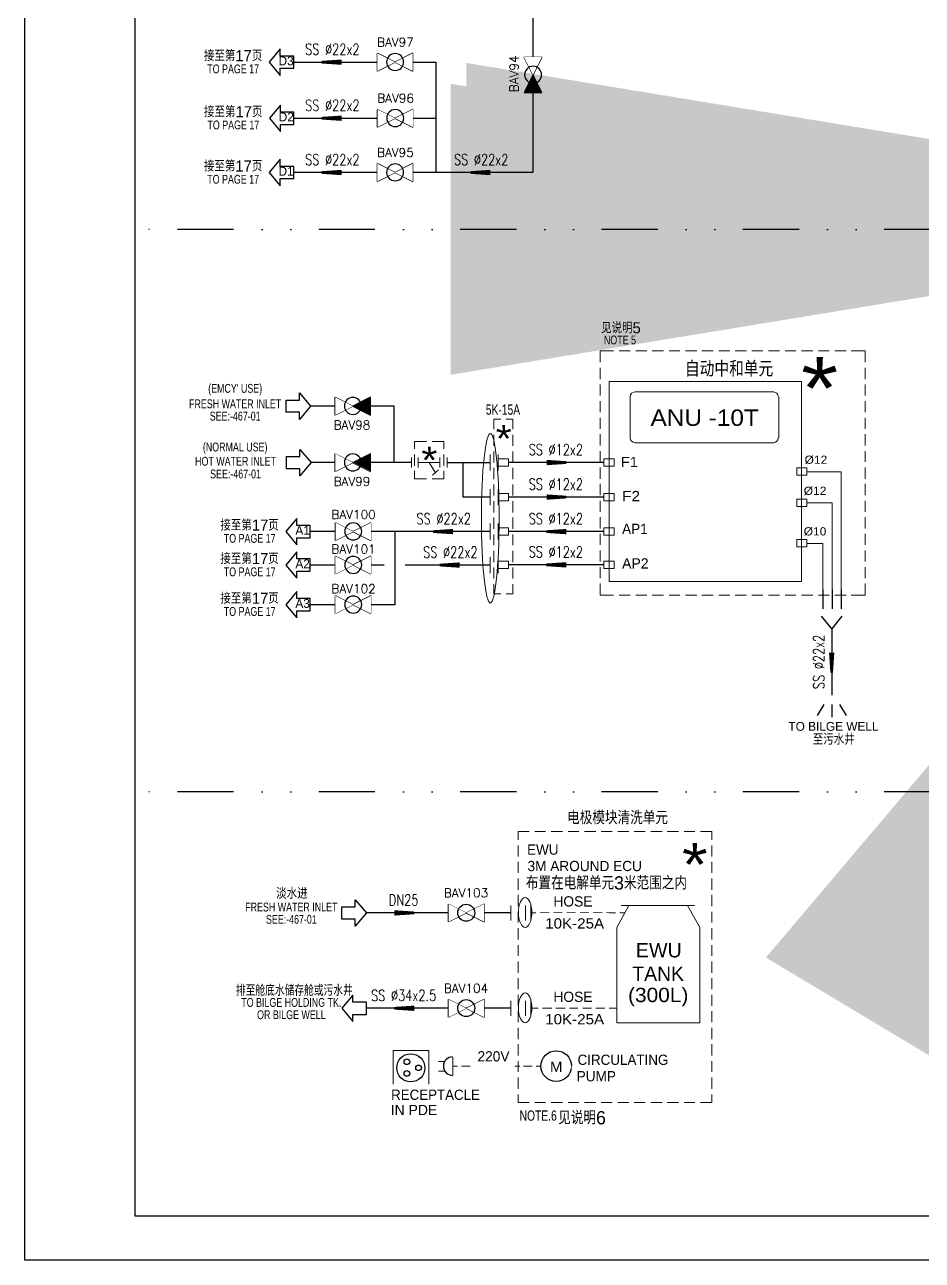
# Model space of a CAD drawing. Header units: inches. Extents: x 10682 to 13289, y -2771 to -1885.
# Drawn here: x 12012 to 12214.9, y -2304.6 to -2025.4 of the extents above; entities that cross this region are included whole.
import ezdxf
from ezdxf.enums import TextEntityAlignment as Align

# ---------------------------------------------------------------- set-up
doc = ezdxf.new("R2010")
doc.units = ezdxf.units.IN
doc.header["$MEASUREMENT"] = 0
doc.set_wipeout_variables(frame=1)
doc.linetypes.add('DIVIDE', pattern=[31.75, 12.7, -6.35, 0, -6.35, 0, -6.35])
doc.layers.add('0.5 Dim', color=1, linetype='Continuous', lineweight=9)
for name, color, linetype in [('PDF_Geomertry', 7, 'Continuous'), ('PDF_Text', 7, 'Continuous'), ('text', 2, 'Continuous')]:
    doc.layers.add(name, color=color, linetype=linetype)
doc.styles.add('HZDX', font='romans.shx', dxfattribs={"width": 0.9, "bigfont": 'HZDX.SHX'})
doc.styles.add('PDF Arial', font='arial.ttf')
doc.styles.add('ROMANS', font='ROMANS')
doc.styles.add('SimSun', font='Simtxt.shx', dxfattribs={"width": 0.75, "bigfont": 'HZDX.SHX'})
doc.styles.get("Standard").update_dxf_attribs({"font": 'arial.ttf'})
doc.dimstyles.new('TC50', dxfattribs={"dimtxt": 250, "dimasz": 200, "dimexe": 100, "dimexo": 100, "dimgap": 100, "dimtad": 1, "dimtoh": 1, "dimdec": 0, "dimrnd": 0.0005, "dimzin": 9, "dimdsep": 46, "dimtxsty": 'Standard', "dimcen": -3.5, "dimclrd": 1, "dimclre": 1, "dimazin": 2, "dimtfac": 0.6, "dimtdec": 0, "dimtmove": 0, "dimatfit": 3, "dimfxl": 0, "dimtolj": 1, "dimlwd": 15, "dimlwe": 15, "dimarcsym": 0})

# ---------------------------------------------------------------- blocks, each defined once
blk = doc.blocks.new('A2')
for p, q in [((0, 0), (0, 420)), ((594, 0), (0, 0))]:
    blk.add_line(p, q)
at = {"color": 5}
for p, q in [((25, 10), (25, 410)), ((584.0000000000005, 10), (25, 10))]:
    blk.add_line(p, q, dxfattribs=at)
blk = doc.blocks.new('A3图框')
at = {"ltscale": 5}
blk.add_lwpolyline([(-562.2924100898995, -4946.173696057578), (31.70758991010052, -4946.173696057578), (31.70758991010052, -5366.173696057578), (-562.2924100898995, -5366.173696057578)], close=True, dxfattribs=at)
at = {"color": 2}
blk.add_blockref('A2', (-562.2924100898995, -5366.173696057578), dxfattribs=at)
blk.add_blockref('A2', (-562.2924100898995, -5366.173696057578), dxfattribs=at)
blk = doc.blocks.new('V013')
at = {"linetype": 'Continuous'}
blk.add_lwpolyline([(0, -2.003643052432608), (8.008486186221717, 2.003643052432608), (8.008486186221717, -2.003643052432608), (0, 2.003643052432608)], close=True, dxfattribs=at)
at = {"color": 2, "linetype": 'Continuous', "style": 'ROMANS', "flags": 1}
for tag in ['NAMEPLATE', 'STANDARD', 'DIAMETER', 'REMARKS', 'MATERIAL', 'WEIGHT', 'NAME', 'SIZE']:
    blk.add_attdef(tag, text='', height=2, dxfattribs=at).set_placement((4.082544368645813, 4.485968160532934), align=Align.MIDDLE)
at = {"color": 2, "linetype": 'Continuous', "style": 'ROMANS'}
blk.add_attdef('MARK', text='', height=2, dxfattribs=at).set_placement((4.082544368645813, 4.485968160532934), align=Align.MIDDLE)
at = {"linetype": 'Continuous'}
blk.add_wipeout([(0, -2.003643052432608), (8.008486186221717, 2.003643052432608), (8.008486186221717, -2.003643052432608), (0, 2.003643052432608)], dxfattribs=at)
blk.add_circle((4.019884667693304, -0.03911394043348082), 1.919036103230823, dxfattribs=at)
blk = doc.blocks.new('V012')
at = {"color": 7, "linetype": 'Continuous'}
blk.add_lwpolyline([(8.008305994832085, -2.003597970351279), (0, 2.003597970351166), (0, -2.003597970351279), (8.008305994832085, 2.003597970351166)], close=True, dxfattribs=at)
at = {"color": 8, "linetype": 'Continuous', "style": 'ROMANS', "flags": 1}
for tag in ['NAMEPLATE', 'STANDARD', 'DIAMETER', 'REMARKS', 'MATERIAL', 'WEIGHT', 'NAME', 'SIZE']:
    blk.add_attdef(tag, text='', height=2, dxfattribs=at).set_placement((3.781558491691271, 4.266962977213893), align=Align.MIDDLE)
at = {"color": 8, "linetype": 'Continuous', "style": 'ROMANS'}
blk.add_attdef('MARK', text='', height=2, dxfattribs=at).set_placement((3.781558491691271, 4.266962977213893), align=Align.MIDDLE)
at = {"color": 7, "linetype": 'Continuous'}
blk.add_wipeout([(8.008305994832087, -2.0035979703512794), (0, 2.0035979703511657), (0, -2.0035979703512794), (8.008305994832087, 2.0035979703511657)], dxfattribs=at)
blk.add_lwpolyline([(4.027616312056921, 1.752221396600362e-05, 0, 3.9999, 0), (8.016279115331258, 1.752221396600362e-05, 3.9999, 3.9999, 0)], format="xyseb", dxfattribs=at)
blk.add_circle((3.988511774770018, -0.03911306036764017), 1.918992924810554, dxfattribs=at)
blk = doc.blocks.new('zw$B157')
at = {"layer": 'PDF_Geomertry', "color": 251, "lineweight": 0}
for points in [[(0.6827082548625185, 6.729361465852435), (0.6827082548625185, 8.387321166235324), (3.41344206508802, 8.387321166235324)], [(4.68128630587853, 8.38729636393009), (7.314497451783609, 8.38729636393009), (7.314497451783609, 6.729336663547201)], [(0, 2.535713283887617), (0, 4.778833772505095)], [(0.6827082548625185, 2.925803941173854), (0.6827082548625185, 5.461492422756237)], [(1.560412233757233, 2.535713283887617), (1.560412233757233, 4.778833772505095)], [(1.560412233757233, 3.706034860357249), (6.436743868278427, 3.706034860357249)], [(3.99857805101783, 3.706034860357249), (5.461467620451003, 1.365391707417984)], [(6.436743868278427, 2.535713283887617), (6.436743868278427, 4.778833772505095)], [(7.314497451783609, 5.461492422756237), (7.314497451783609, 2.925803941173854)], [(8.09472837096655, 2.535713283887617), (8.09472837096655, 4.778833772505095)], [(3.41344206508802, 0), (0.6827082548625185, 0), (0.6827082548625185, 1.755482364704221)], [(7.314497451783609, 1.755482364704221), (7.314497451783609, 0), (4.68128630587853, 0)], [(6.144175875313522, 2.04807515997436), (4.778808970200771, 0.7802309191833956)]]:
    blk.add_lwpolyline(points, dxfattribs=at)
at = {"layer": 'PDF_Text', "color": 251, "insert": (2.243120488617933, 1.170321576469632), "char_height": 6.075349491923715, "attachment_point": 7, "style": 'PDF Arial'}
blk.add_mtext('\\W1.096823;*', dxfattribs=at)
blk = doc.blocks.new('zw$F70D')
at = {"layer": 'PDF_Geomertry', "color": 251, "lineweight": 0}
for points in [[(3.90105538669377, 41.5463415577542), (3.90105538669377, 39.30322106913673)], [(5.461517225061471, 41.5463415577542), (3.901104991304237, 41.5463415577542)], [(8.192251035286972, 39.30322106913673), (8.192251035286972, 41.5463415577542), (6.631838801529739, 41.5463415577542)], [(3.90105538669377, 38.03537682834531), (3.90105538669377, 35.49968834676292)], [(8.192251035286972, 35.49968834676292), (8.192251035286972, 38.03537682834531)], [(3.023351407800874, 33.54913585111035), (3.023351407800874, 29.94064845738012)], [(3.90105538669377, 34.23184410597196), (3.90105538669377, 31.79367828871136)], [(4.876381239131661, 33.54913585111035), (4.876381239131661, 29.94064845738012)], [(8.192251035286972, 31.79367828871136), (8.192251035286972, 34.23184410597196)], [(4.876381239131661, 32.57388440558907), (7.217024392070016, 32.57388440558907), (7.217024392070016, 30.91592470520663), (4.876381239131661, 30.91592470520663)], [(3.90105538669377, 30.52580924561471), (3.90105538669377, 27.99012076403233)], [(8.192251035286972, 27.99012076403233), (8.192251035286972, 30.52580924561471)], [(3.023351407800874, 25.74702507772008), (3.023351407800874, 22.13853768398985)], [(3.90105538669377, 26.81979918756315), (3.90105538669377, 24.28411070598031)], [(4.876381239131661, 25.74702507772008), (4.876381239131661, 22.13853768398985)], [(8.192251035286972, 24.28411070598031), (8.192251035286972, 26.81979918756315)], [(3.90105538669377, 23.01626646518935), (3.90105538669377, 20.48057798360696)], [(4.876381239131661, 24.77174882989402), (7.217024392070016, 24.77174882989402), (7.217024392070016, 23.11381393181637), (4.876381239131661, 23.11381393181637)], [(8.192251035286972, 20.48057798360696), (8.192251035286972, 23.01626646518935)], [(3.023351407800874, 17.94488950202503), (3.023351407800874, 14.33640210829435)], [(3.90105538669377, 19.31025640713779), (3.90105538669377, 16.77456792555495)], [(4.876381239131661, 17.94488950202503), (4.876381239131661, 14.33640210829435)], [(4.876381239131661, 16.96961325419852), (7.217024392070016, 16.96961325419852), (7.217024392070016, 15.31165355381563), (4.876381239131661, 15.31165355381563)], [(8.192251035286972, 16.77456792555495), (8.192251035286972, 19.31025640713779)], [(3.90105538669377, 15.50672368476398), (3.90105538669377, 13.06855786750339)], [(8.192251035286972, 13.06855786750339), (8.192251035286972, 15.50672368476398)], [(3.90105538669377, 11.80071362671197), (3.90105538669377, 9.265025145129584)], [(8.192251035286972, 9.265025145129584), (8.192251035286972, 11.80071362671197)], [(3.023351407800874, 10.43532191929398), (3.023351407800874, 6.729311861242422)], [(4.876381239131661, 10.43532191929398), (4.876381239131661, 6.729311861242422)], [(4.876381239131661, 9.460070473773158), (7.217024392070016, 9.460070473773158), (7.217024392070016, 7.802110773390268), (4.876381239131661, 7.802110773390268)], [(3.90105538669377, 7.997156102033387), (3.90105538669377, 5.558990284772335)], [(8.192251035286972, 5.558990284772335), (8.192251035286972, 7.997156102033387)], [(3.90105538669377, 4.291146043981371), (3.90105538669377, 2.048025555363893), (5.461467620451003, 2.048025555363893)], [(6.631838801529739, 2.048050357669126), (8.192251035286972, 2.048050357669126), (8.192251035286972, 4.291146043981371)]]:
    blk.add_lwpolyline(points, dxfattribs=at)
blk.add_open_spline([(3.072112739961085, 0), (4.176311370580152, 0), (5.071426567774324, 8.580010275878067), (5.071426567774324, 19.16399721296057), (5.071426567774324, 29.74795934773738), (4.176311370580152, 38.32796962361545), (3.072112739961085, 38.32796962361545), (1.9679141093402, 38.32796962361545), (1.072798912147846, 29.74795934773738), (1.072798912147846, 19.16399721296057), (1.072798912147846, 8.580010275878067), (1.9679141093402, 0), (3.072112739961085, 0)], degree=3, knots=[0, 0, 0, 0, 1, 1, 1, 2, 2, 2, 3, 3, 3, 4, 4, 4, 4], dxfattribs=at)
at = {"layer": 'PDF_Text', "color": 251, "insert": (2.057301985114179, 42.51657477009076), "char_height": 2.316211116171418, "attachment_point": 7, "line_spacing_factor": 0.75, "style": 'SimSun'}
blk.add_mtext('5K-15A', dxfattribs=at)
at = {"layer": 'PDF_Text', "color": 251, "insert": (4.291195648591383, 34.13429663934494), "char_height": 6.075349491923715, "attachment_point": 7, "style": 'PDF Arial'}
blk.add_mtext('\\W1.096823;*', dxfattribs=at)
blk = doc.blocks.new('zw$55E8')
at = {"layer": 'PDF_Geomertry', "color": 251, "lineweight": 0}
for points in [[(3.023351407800874, 55.20008501579741), (4.960461046721321e-05, 55.20008501579741), (4.960461046721321e-05, 52.66439653421548)], [(6.826884130174221, 55.20008501579741), (4.291195648593202, 55.20008501579741)], [(10.53289418822715, 55.20008501579741), (8.09472837096655, 55.20008501579741)], [(14.33642691060049, 55.20008501579741), (11.80073842901766, 55.20008501579741)], [(18.04248657326207, 55.20008501579741), (15.60432075600147, 55.20008501579741)], [(21.84596969102495, 55.20008501579741), (19.31028120944211, 55.20008501579741)], [(25.55202935368834, 55.20008501579741), (23.0163408721055, 55.20008501579741)], [(29.35556207606169, 55.20008501579741), (26.81987359447885, 55.20008501579741)], [(33.06157213411279, 55.20008501579741), (30.52588365252996, 55.20008501579741)], [(36.76758219216572, 55.20008501579741), (34.32941637490512, 55.20008501579741)], [(40.57111491453907, 55.20008501579741), (38.03542643295623, 55.20008501579741)], [(44.27712497259017, 55.20008501579741), (41.83895915532958, 55.20008501579741)], [(48.08065769496352, 55.20008501579741), (45.5449692133825, 55.20008501579741)], [(51.78666775301645, 55.20008501579741), (49.34850193575585, 55.20008501579741)], [(55.59020047538979, 55.20008501579741), (53.05451199380695, 55.20008501579741)], [(59.88139612398118, 52.66439653421548), (59.88139612398118, 55.20008501579741), (56.76052205185806, 55.20008501579741)], [(0, 51.39655229342407), (0, 48.86086381184168)], [(59.88139612398118, 48.86083900953645), (59.88139612398118, 51.39652749111883)], [(0, 47.59299476874548), (0, 45.15482895148489)], [(2.048075159975269, 48.27570302360709), (45.5449692133825, 48.27570302360709), (45.5449692133825, 3.12087407212266), (2.048075159975269, 3.12087407212266), (2.048075159975269, 48.27570302360709)], [(59.88139612398118, 45.15482895148489), (59.88139612398118, 47.59299476874548)], [(6.826884130174221, 44.86226095851998), (6.826884130174221, 35.49968834676338)], [(39.30327067374674, 45.93505987066783), (7.899683042322067, 45.93505987066783)], [(40.3760695858964, 35.49971314906861), (40.3760695858964, 44.86226095851998)], [(0, 43.88698471069347), (0, 41.35129622911109)], [(59.88139612398118, 41.35129622911109), (59.88139612398118, 43.88698471069347)], [(0, 40.08345198832012), (0, 37.64528617105907)], [(59.88139612398118, 37.64528617105907), (59.88139612398118, 40.08345198832012)], [(0, 36.37744193026811), (0, 33.84175344868572)], [(59.88139612398118, 33.84175344868572), (59.88139612398118, 36.37744193026811)], [(7.899683042322067, 34.42691423692031), (39.30327067374674, 34.42691423692031)], [(0, 32.57390920789476), (0, 30.13574339063371)], [(3.218396736443538, 30.81842684319008), (0.8777535835051822, 30.81842684319008), (0.8777535835051822, 29.16046714280765), (3.218396736443538, 29.16046714280765), (3.218396736443538, 30.81842684319008)], [(59.88139612398118, 30.13574339063371), (59.88139612398118, 32.57390920789476)], [(0, 28.86789914984274), (0, 26.33221066826036)], [(46.71529078985077, 28.77035168321572), (44.47217030123466, 28.77035168321572), (44.47217030123466, 27.11239198283329), (46.71529078985077, 27.11239198283329), (46.71529078985077, 28.77035168321572)], [(59.88139612398118, 26.33218586595513), (59.88139612398118, 28.86787434753751)], [(0, 25.16188909179073), (0, 22.62620061020834)], [(46.71529078985077, 27.89262290201623), (54.51740156324195, 27.89262290201623), (54.51740156324195, 1.267844240791419)], [(59.88139612398118, 22.62617580790311), (59.88139612398118, 25.16186428948549)], [(3.218396736443538, 23.01629126749503), (0.8777535835051822, 23.01629126749503), (0.8777535835051822, 21.35835636941738), (3.218396736443538, 21.35835636941738), (3.218396736443538, 23.01629126749503)], [(0, 21.35833156711215), (0, 18.82264308552976)], [(46.71529078985077, 21.74844702670362), (44.47217030123466, 21.74844702670362), (44.47217030123466, 20.09051212862596), (46.71529078985077, 20.09051212862596), (46.71529078985077, 21.74844702670362)], [(46.71529078985077, 20.87071824550412), (52.46937600787714, 20.87071824550412), (52.46937600787714, 1.267869043096653)], [(59.88139612398118, 18.82264308552976), (59.88139612398118, 21.35833156711215)], [(0, 17.65232150906013), (0, 15.11663302747775)], [(59.88139612398118, 15.11663302747775), (59.88139612398118, 17.65232150906013)], [(3.218396736443538, 15.21415569179953), (0.8777535835051822, 15.21415569179953), (0.8777535835051822, 13.55619599141664), (3.218396736443538, 13.55619599141664), (3.218396736443538, 15.21415569179953)], [(0, 13.84878878668678), (0, 11.41062296942619)], [(46.71529078985077, 12.58094454589536), (44.47217030123466, 12.58094454589536), (44.47217030123466, 10.92298484551247), (46.71529078985077, 10.92298484551247), (46.71529078985077, 12.58094454589536)], [(46.71529078985077, 11.70319096239064), (50.32377818358145, 11.70319096239064), (50.32377818358145, 1.267844240791419)], [(59.88139612398118, 11.41062296942619), (59.88139612398118, 13.84878878668678)], [(0, 10.14277872863477), (0, 7.607090247052383)], [(59.88139612398118, 7.607090247052383), (59.88139612398118, 10.14277872863477)], [(0, 6.339246006261419), (0, 3.901080189000368)], [(3.218396736443538, 7.70461291137417), (0.8777535835051822, 7.70461291137417), (0.8777535835051822, 6.046653210991281), (3.218396736443538, 6.046653210991281), (3.218396736443538, 7.70461291137417)], [(59.88139612398118, 3.901080189000368), (59.88139612398118, 6.339246006261419)], [(0, 2.633235948209403), (0, 0), (3.023301803190407, 0)], [(4.291195648593202, 0), (6.826884130174221, 0)], [(8.09472837096655, 0), (10.53289418822715, 0)], [(11.80073842901766, 0), (14.33642691060049, 0)], [(15.60432075600147, 0), (18.04248657326207, 0)], [(19.31028120944211, 0), (21.84596969102495, 0)], [(23.0163408721055, 0), (25.55202935368834, 0)], [(26.81987359447885, 0), (29.35556207606169, 0)], [(30.52588365252996, 0), (33.06157213411279, 0)], [(34.32941637490512, 0), (36.76758219216572, 0)], [(38.03542643295623, 0), (40.57111491453907, 0)], [(41.83895915532958, 0), (44.27712497259017, 0)], [(45.5449692133825, 0), (48.08065769496352, 0)], [(49.34850193575585, 0), (51.78666775301645, 0)], [(53.05451199380695, 0), (55.59020047538979, 0)], [(56.76052205185806, 0), (59.88139612398118, 0), (59.88139612398118, 2.63321114590417)]]:
    blk.add_lwpolyline(points, dxfattribs=at)
at = {"layer": 'PDF_Geomertry', "color": 251, "lineweight": 18}
for centre, radius, start, end in [((7.850923808842708, 44.91099538934395), 1.024039679020975, 90.00011742514249, 179.9984948500576), ((39.25452312071502, 44.91098646523187), 1.024023800917888, 0.0006167627417999027, 90.00077096010388), ((7.850944979409178, 35.54847294817137), 1.024060849499107, 180.0013019044985, 269.9986980994098), ((39.25450195053236, 35.54845706997821), 1.024044971067748, 270.0004135361879, 359.999586467069)]:
    blk.add_arc(centre, radius, start, end, dxfattribs=at)
at = {"layer": 'PDF_Text', "color": 251, "attachment_point": 7, "style": 'PDF Arial'}
for s, insert, char_height in [('\\W1.096823;*', (45.44744654906026, 39.79085919304998), 14.02004441796641), ('\\W1.062979;ANU -10T', (11.41064777173051, 38.2224324960971), 3.706017565274714), ('\\W1.030665;F1', (4.681335910488997, 28.96539701185884), 2.316211116171418), ('\\W1.047165;Ø12', (46.22762786363273, 29.63865266529001), 1.853008656244137), ('\\W1.076920;F2', (4.973903903453902, 21.26078410048513), 2.316211116171418), ('\\W1.047165;Ø12', (46.03258253499007, 22.61672320647267), 1.853008656244137), ('\\W0.946948;AP1', (4.973903903453902, 13.84878878668678), 2.316211116171418), ('\\W1.042701;Ø10', (46.03258253499007, 13.44922072566442), 1.853008656244137), ('\\W0.978896;AP2', (4.973903903453902, 6.046653210991281), 2.316211116171418)]:
    blk.add_mtext(s, dxfattribs=dict(at, insert=insert, char_height=char_height))

msp = doc.modelspace()

# ---------------------------------------------------------------- linework, layer by layer
at = {"color": 3}
for p, q in [((12072.83754591281, -2033.89073754299), (12104.94975886133, -2033.89073754299)), ((12104.94975886133, -2033.89073754299), (12104.94975886133, -2058.825913850614)), ((12072.87355532688, -2046.557600046139), (12104.9857682754, -2046.557600046139)), ((12099.41925435845, -2124.368266819196), (12076.72439396237, -2124.368266819196)), ((12107.51398272941, -2124.368266819196), (12117.20305947791, -2124.368279220349)), ((12142.9409585615, -2124.368266819196), (12121.39673246218, -2124.368266819196)), ((12142.9409585615, -2132.170389993739), (12121.39673246218, -2132.170389993739)), ((12117.20305947791, -2139.972525569434), (12076.57008232719, -2139.972525569434)), ((12142.9409585615, -2139.972537970587), (12121.39673246218, -2139.972537970587)), ((12093.25189080453, -2147.530854484326), (12076.55974159561, -2147.530854484326)), ((12117.20305947791, -2147.530854484326), (12098.0336820118, -2147.530854484326)), ((12142.9409585615, -2147.482080751012), (12121.39673246218, -2147.482080751012)), ((12192.38698316158, -2153.089869571404), (12192.38698316158, -2157.415898587722)), ((12194.53258098588, -2153.089869571404), (12194.53258098588, -2157.415898587722)), ((12196.58060654124, -2153.089869571404), (12196.58060654124, -2157.415898587722)), ((12121.85437078855, -2226.135286453523), (12089.23943203868, -2226.135286453523)), ((12121.85437078855, -2247.688650948126), (12089.23943203868, -2247.688650948126))]:
    msp.add_line(p, q, dxfattribs=at)
at = {"color": 4, "linetype": 'DIVIDE'}
for p, q in [((12218.98329586603, -2071.736805676499), (12037.01285948398, -2071.736805676499)), ((12218.98329586603, -2198.755898049958), (12037.01285948398, -2198.755898049958))]:
    msp.add_line(p, q, dxfattribs=at)
at = {"color": 7}
for p, q in [((12192.61370193211, -2179.01985579166), (12191.15273554191, -2181.550323807632)), ((12194.40890999025, -2179.01985579166), (12194.40890999025, -2181.941788572053)), ((12196.20411804838, -2179.01985579166), (12197.66508443858, -2181.550323807632))]:
    msp.add_line(p, q, dxfattribs=at)
at = {"color": 3}
for points in [[(12126.87586752852, -2016.561948703311), (12126.87586752852, -2058.825913850614), (12072.83754591281, -2058.825913850614)], [(12117.20305947791, -2132.170389993739), (12111.14207280304, -2132.170389993739), (12111.14208136894, -2124.368272566039)], [(12192.06464325626, -2159.077257749106), (12194.40887935113, -2162.029258757456), (12196.753115446, -2159.077257749106)], [(12194.40890999025, -2162.029297340047), (12194.40890999025, -2162.029297340047), (12194.40890999025, -2176.958076649465)]]:
    msp.add_lwpolyline(points, dxfattribs=at)
at = {"color": 2}
for points in [[(12067.28567312277, -2033.89073754299), (12069.78567148114, -2036.871388562416), (12069.78567148114, -2035.276179260694), (12072.83754591281, -2035.276179260694), (12072.83754591281, -2032.505295825285), (12069.78567148114, -2032.505295825285), (12069.78567148114, -2030.910086523563)], [(12067.32168253684, -2046.557600046139), (12069.82168089521, -2049.538251065565), (12069.82168089521, -2047.943041763843), (12072.87355532688, -2047.943041763843), (12072.87355532688, -2045.172158328434), (12069.82168089521, -2045.172158328434), (12069.82168089521, -2043.576949026712)], [(12067.28567312277, -2058.825913850614), (12069.78567148114, -2061.80656487004), (12069.78567148114, -2060.211355568318), (12072.83754591281, -2060.211355568318), (12072.83754591281, -2057.440472132909), (12069.78567148114, -2057.440472132909), (12069.78567148114, -2055.845262831187)], [(12076.64153596444, -2111.622314630503), (12074.14153760607, -2114.60296564993), (12074.14153760607, -2113.007756348207), (12071.08966317439, -2113.007756348207), (12071.08966317439, -2110.236872912798), (12074.14153760607, -2110.236872912798), (12074.14153760607, -2108.641663611076)], [(12076.72439396237, -2124.368266819196), (12074.22439560399, -2127.348917838623), (12074.22439560399, -2125.7537085369), (12071.17252117232, -2125.7537085369), (12071.17252117232, -2122.982825101491), (12074.22439560399, -2122.982825101491), (12074.22439560399, -2121.387615799769)], [(12071.01820953715, -2139.972525569434), (12073.51820789552, -2142.953176588861), (12073.51820789552, -2141.357967287139), (12076.57008232719, -2141.357967287139), (12076.57008232719, -2138.58708385173), (12073.51820789552, -2138.58708385173), (12073.51820789552, -2136.991874550008)], [(12071.01820953715, -2147.530854484326), (12073.51820789552, -2150.511505503752), (12073.51820789552, -2148.91629620203), (12076.57008232719, -2148.91629620203), (12076.57008232719, -2146.145412766621), (12073.51820789552, -2146.145412766621), (12073.51820789552, -2144.550203464899)], [(12071.01820953715, -2156.489341479493), (12073.51820789552, -2159.46999249892), (12073.51820789552, -2157.874783197198), (12076.57008232719, -2157.874783197198), (12076.57008232719, -2155.103899761789), (12073.51820789552, -2155.103899761789), (12073.51820789552, -2153.508690460067)], [(12089.23943203868, -2226.135286453523), (12086.73943368031, -2229.11593747295), (12086.73943368031, -2227.520728171227), (12083.68755924864, -2227.520728171227), (12083.68755924864, -2224.749844735818), (12086.73943368031, -2224.749844735818), (12086.73943368031, -2223.154635434096)], [(12083.68755924864, -2247.688650948126), (12086.18755760701, -2250.669301967552), (12086.18755760701, -2249.07409266583), (12089.23943203868, -2249.07409266583), (12089.23943203868, -2246.303209230421), (12086.18755760701, -2246.303209230421), (12086.18755760701, -2244.707999928699)]]:
    msp.add_lwpolyline(points, close=True, dxfattribs=at)
at = {"color": 3}
for points in [[(12083.6510273855, -2033.89073754299, 0, 0, 0), (12083.6510273855, -2033.89073754299, 1.2, 0.6, 0), (12079.1510273855, -2033.89073754299, 0, 0, 0), (12079.1510273855, -2033.89073754299, 0, 0, 0)], [(12083.6510273855, -2046.557600046139, 0, 0, 0), (12083.6510273855, -2046.557600046139, 1.2, 0.6, 0), (12079.1510273855, -2046.557600046139, 0, 0, 0), (12079.1510273855, -2046.557600046139, 0, 0, 0)], [(12083.6510273855, -2058.825913850614, 0, 0, 0), (12083.6510273855, -2058.825913850614, 1.2, 0.6, 0), (12079.1510273855, -2058.825913850614, 0, 0, 0), (12079.1510273855, -2058.825913850614, 0, 0, 0)], [(12117.28077484279, -2058.825913850614, 0, 0, 0), (12117.28077484279, -2058.825913850614, 1.2, 0.6, 0), (12112.78077484279, -2058.825913850614, 0, 0, 0), (12112.78077484279, -2058.825913850614, 0, 0, 0)], [(12129.96542133064, -2124.368266819196, 0, 0, 0), (12129.96542133064, -2124.368266819196, 1.2, 0.6, 0), (12134.46542133064, -2124.368266819196, 0, 0, 0), (12134.46542133064, -2124.368266819196, 0, 0, 0)], [(12129.96542133064, -2132.170389993739, 0, 0, 0), (12129.96542133064, -2132.170389993739, 1.2, 0.6, 0), (12134.46542133064, -2132.170389993739, 0, 0, 0), (12134.46542133064, -2132.170389993739, 0, 0, 0)], [(12108.81466676326, -2139.972525569434, 0, 0, 0), (12108.81466676326, -2139.972525569434, 1.2, 0.6, 0), (12104.31466676326, -2139.972525569434, 0, 0, 0), (12104.31466676326, -2139.972525569434, 0, 0, 0)], [(12134.44708807322, -2139.972537970587, 0, 0, 0), (12134.44708807322, -2139.972537970587, 1.2, 0.6, 0), (12129.94708807322, -2139.972537970587, 0, 0, 0), (12129.94708807322, -2139.972537970587, 0, 0, 0)], [(12110.31960845379, -2147.530854484326, 0, 0, 0), (12110.31960845379, -2147.530854484326, 1.2, 0.6, 0), (12105.81960845379, -2147.530854484326, 0, 0, 0), (12105.81960845379, -2147.530854484326, 0, 0, 0)], [(12134.44708807322, -2147.482080751012, 0, 0, 0), (12134.44708807322, -2147.482080751012, 1.2, 0.6, 0), (12129.94708807322, -2147.482080751012, 0, 0, 0), (12129.94708807322, -2147.482080751012, 0, 0, 0)], [(12194.40890999025, -2167.316156096438, 0, 0, 0), (12194.40890999025, -2167.316156096438, 1.2, 0.6, 0), (12194.40890999025, -2171.816156096438, 0, 0, 0), (12194.40890999025, -2171.816156096438, 0, 0, 0)], [(12095.5644147184, -2226.135286453523, 0, 0, 0), (12095.5644147184, -2226.135286453523, 1.2, 0.6, 0), (12100.0644147184, -2226.135286453523, 0, 0, 0), (12100.0644147184, -2226.135286453523, 0, 0, 0)], [(12100.0644147184, -2247.688650948126, 0, 0, 0), (12100.0644147184, -2247.688650948126, 1.2, 0.6, 0), (12095.5644147184, -2247.688650948126, 0, 0, 0), (12095.5644147184, -2247.688650948126, 0, 0, 0)]]:
    msp.add_lwpolyline(points, format="xyseb", dxfattribs=at)
at = {"layer": 'PDF_Geomertry', "color": 251, "lineweight": 0}
for points in [[(12127.31588801361, -2207.751507758593), (12129.75405383087, -2207.751507758593)], [(12131.02189807166, -2207.751507758593), (12133.55758655324, -2207.751507758593)], [(12134.82543079404, -2207.751507758593), (12137.2635966113, -2207.751507758593)], [(12138.53144085209, -2207.751507758593), (12141.06712933367, -2207.751507758593)], [(12142.33497357446, -2207.751507758593), (12144.77313939172, -2207.751507758593)], [(12146.04098363251, -2207.751507758593), (12148.57667211409, -2207.751507758593)], [(12149.74699369056, -2207.751507758593), (12152.28268217215, -2207.751507758593)], [(12153.55052641294, -2207.751507758593), (12156.08621489452, -2207.751507758593)], [(12157.25653647099, -2207.751507758593), (12159.79222495257, -2207.751507758593)], [(12161.06006919336, -2207.751507758593), (12163.49823501062, -2207.751507758593)], [(12164.76607925141, -2207.751507758593), (12167.301767733, -2207.751507758593), (12167.301767733, -2209.60451278762)], [(12167.301767733, -2213.408045509993), (12167.301767733, -2210.872357028411)], [(12167.301767733, -2217.114055568045), (12167.301767733, -2214.578367086462)], [(12167.301767733, -2220.917588290418), (12167.301767733, -2218.381899808836)], [(12123.51235529124, -2224.62359834847), (12123.51235529124, -2222.087909866887)], [(12167.301767733, -2224.62359834847), (12167.301767733, -2222.087909866887)], [(12125.17029018931, -2227.841995084914), (12125.17029018931, -2224.428577822132)], [(12126.4381344301, -2227.841995084914), (12126.4381344301, -2224.428577822132)], [(12148.57667211409, -2224.428553019827), (12145.84592590271, -2229.40240731867), (12145.84592590271, -2250.955784214425)], [(12161.84030011255, -2224.428553019827), (12164.57104632392, -2229.40240731867), (12164.57104632392, -2250.955784214425), (12145.84593830387, -2250.955784214425)], [(12146.8212145517, -2224.428553019827), (12163.40073714861, -2224.428553019827)], [(12123.51235529124, -2228.329608406522), (12123.51235529124, -2225.891442589261)], [(12126.4381344301, -2226.08651272021), (12127.51093334225, -2226.08651272021)], [(12128.48620959008, -2226.08651272021), (12130.5342723489, -2226.08651272021)], [(12131.50951139327, -2226.08651272021), (12133.46003908662, -2226.08651272021)], [(12134.53286280107, -2226.08651272021), (12136.48339049442, -2226.08651272021)], [(12137.55616460426, -2226.08651272021), (12139.50669229761, -2226.08651272021)], [(12140.48194374313, -2226.08651272021), (12142.53000650195, -2226.08651272021)], [(12143.50529515093, -2226.08651272021), (12145.55335790975, -2226.08651272021)], [(12146.52859695412, -2226.08651272021), (12147.60139586627, -2226.08651272021)], [(12167.301767733, -2228.329608406522), (12167.301767733, -2225.891442589261)], [(12123.51235529124, -2232.133165931201), (12123.51235529124, -2229.597477449619)], [(12167.301767733, -2232.133165931201), (12167.301767733, -2229.597477449619)], [(12123.51235529124, -2235.839175989253), (12123.51235529124, -2233.401010171992)], [(12167.301767733, -2235.839175989253), (12167.301767733, -2233.401010171992)], [(12123.51235529124, -2239.642708711626), (12123.51235529124, -2237.107020230044)], [(12167.301767733, -2239.642708711626), (12167.301767733, -2237.107020230044)], [(12123.51235529124, -2243.348718769678), (12123.51235529124, -2240.910552952418)], [(12167.301767733, -2243.348718769678), (12167.301767733, -2240.910552952418)], [(12123.51235529124, -2247.152251492052), (12123.51235529124, -2244.616563010469)], [(12167.301767733, -2247.152251492052), (12167.301767733, -2244.616563010469)], [(12125.17029018931, -2249.395371980669), (12125.17029018931, -2245.981929915582)], [(12126.4381344301, -2249.395371980669), (12126.4381344301, -2245.981929915582)], [(12126.4381344301, -2247.639889615965), (12128.09608172933, -2247.639889615965)], [(12129.07134557601, -2247.639889615965), (12131.11940833483, -2247.639889615965)], [(12132.09469698381, -2247.639889615965), (12134.14275974263, -2247.639889615965)], [(12135.117998787, -2247.639889615965), (12137.06852648035, -2247.639889615965)], [(12138.1413501948, -2247.639889615965), (12140.09187788815, -2247.639889615965)], [(12141.06712933367, -2247.639889615965), (12143.11519209249, -2247.639889615965)], [(12144.09043113686, -2247.639889615965), (12145.84591350156, -2247.639889615965)], [(12123.51235529124, -2250.858261550104), (12123.51235529124, -2248.322573068521)], [(12167.301767733, -2250.858261550104), (12167.301767733, -2248.322573068521)], [(12123.51235529124, -2254.661819074782), (12123.51235529124, -2252.1261305932)], [(12167.301767733, -2254.661819074782), (12167.301767733, -2252.1261305932)], [(12167.301767733, -2258.367829132834), (12167.301767733, -2255.832140651252)], [(12108.78578811874, -2258.75791979012), (12108.78578811874, -2262.854045307764)], [(12105.56744098691, -2259.733196037947), (12107.03034295749, -2259.733196037947)], [(12109.85858703089, -2260.805994950095), (12108.78579431932, -2260.805994950095)], [(12112.68689311005, -2260.805994950095), (12110.73635921612, -2260.805994950095)], [(12115.41762692027, -2260.805994950095), (12113.56462189124, -2260.805994950095)], [(12118.24588339482, -2260.805994950095), (12116.39287836579, -2260.805994950095)], [(12121.07418947397, -2260.805994950095), (12119.22118444495, -2260.805994950095)], [(12123.90244594852, -2260.805994950095), (12122.0494409195, -2260.805994950095)], [(12126.73070242307, -2260.805994950095), (12124.78016852915, -2260.805994950095)], [(12128.68125491872, -2260.805994950095), (12127.60845600657, -2260.805994950095)], [(12167.301767733, -2262.073839190886), (12167.301767733, -2259.635673373626)], [(12105.56744098691, -2261.878769059937), (12107.03034295749, -2261.878769059937)], [(12123.51235529124, -2265.87737191326), (12123.51235529124, -2263.341683431677)], [(12167.301767733, -2265.87737191326), (12167.301767733, -2263.341683431677)], [(12126.04804377282, -2268.998221183077), (12123.51234909066, -2268.998221183077), (12123.51234909066, -2267.145216154051)], [(12167.301767733, -2267.145216154051), (12167.301767733, -2268.998221183077), (12164.76607925141, -2268.998221183077)], [(12129.75405383087, -2268.998221183077), (12127.31588801361, -2268.998221183077)], [(12133.55758655324, -2268.998221183077), (12131.02189807166, -2268.998221183077)], [(12137.2635966113, -2268.998221183077), (12134.82543079404, -2268.998221183077)], [(12141.06712933367, -2268.998221183077), (12138.53144085209, -2268.998221183077)], [(12144.77313939172, -2268.998221183077), (12142.33497357446, -2268.998221183077)], [(12148.57667211409, -2268.998221183077), (12146.04098363251, -2268.998221183077)], [(12152.28268217215, -2268.998221183077), (12149.74699369056, -2268.998221183077)], [(12156.08621489452, -2268.998221183077), (12153.55052641294, -2268.998221183077)], [(12159.79222495257, -2268.998221183077), (12157.25653647099, -2268.998221183077)], [(12163.49823501062, -2268.998221183077), (12161.06006919336, -2268.998221183077)]]:
    msp.add_lwpolyline(points, dxfattribs=at)
at = {"layer": 'PDF_Geomertry', "lineweight": 0}
for points in [[(12121.85437078855, -2227.841995084914), (12121.85437078855, -2224.428577822132)], [(12121.85437078855, -2249.395371980669), (12121.85437078855, -2245.981929915582)]]:
    msp.add_lwpolyline(points, dxfattribs=at)
at = {"layer": 'PDF_Geomertry', "color": 251, "lineweight": 0}
msp.add_lwpolyline([(12103.32432049829, -2265.194688460703), (12095.32713959395, -2265.194688460703), (12095.32713959395, -2257.197507556365), (12103.32432049829, -2257.197507556365)], close=True, dxfattribs=at)
at = {"layer": 'PDF_Geomertry', "color": 251, "lineweight": 30}
for centre, radius in [((12099.27699971684, -2261.14732427522), 3.169616802554229), ((12132.14346451655, -2260.757233617934), 3.462197196671624), ((12098.39925233391, -2259.781982172413), 0.6339221203955823), ((12101.03246347981, -2261.14732427522), 0.6339221203955823), ((12098.39925233391, -2262.415193318317), 0.6339221203955823)]:
    msp.add_circle(centre, radius, dxfattribs=at)
at = {"layer": 'PDF_Geomertry', "color": 251, "lineweight": 25}
msp.add_arc((12108.73707639115, -2260.757246019087), 2.096824090982555, 90, 270, dxfattribs=at)
at = {"layer": 'PDF_Geomertry', "color": 251, "lineweight": 0}
for points in [[(12125.12152885715, -2229.402432120975), (12125.95636205139, -2229.402432120975), (12126.6331921599, -2227.896039308097), (12126.6331921599, -2226.037751388049), (12126.6331921599, -2224.179488270306), (12125.95636205139, -2222.673095457428), (12125.12152885715, -2222.673095457428), (12124.28670186349, -2222.673095457428), (12123.6098655544, -2224.179488270306), (12123.6098655544, -2226.037751388049), (12123.6098655544, -2227.896039308097), (12124.28670186349, -2229.402432120975), (12125.12152885715, -2229.402432120975)], [(12125.12152885715, -2250.955833819035), (12125.95636205139, -2250.955833819035), (12126.6331921599, -2249.449441006158), (12126.6331921599, -2247.591153086109), (12126.6331921599, -2245.732889968366), (12125.95636205139, -2244.226497155488), (12125.12152885715, -2244.226497155488), (12124.28670186349, -2244.226497155488), (12123.6098655544, -2245.732889968366), (12123.6098655544, -2247.591153086109), (12123.6098655544, -2249.449441006158), (12124.28670186349, -2250.955833819035), (12125.12152885715, -2250.955833819035)]]:
    msp.add_open_spline(points, degree=3, knots=[0, 0, 0, 0, 1, 1, 1, 2, 2, 2, 3, 3, 3, 4, 4, 4, 4], dxfattribs=at)

# ---------------------------------------------------------------- block references
at = {"color": 2}
msp.add_blockref('A3图框', (12574.30526957388, 3061.537018957252), dxfattribs=at)
at = {"color": 3}
for name, p in [('zw$55E8', (12142.063204978, -2154.357713812195)), ('zw$F70D', (12114.17970807011, -2156.113171374594)), ('zw$B157', (12099.41925435845, -2128.025540347392))]:
    msp.add_blockref(name, p, dxfattribs=at)

# ---------------------------------------------------------------- texts
at = {"color": 2, "linetype": 'Continuous', "style": 'SimSun'}
for s, height, p in [('接至第17页', 2.5, (12059.10989447782, -2033.670553747743)), ('D3', 2, (12071.09843880034, -2034.60482680377)), ('接至第17页', 2.5, (12059.14590389189, -2046.337416250892)), ('D2', 2, (12071.13444821441, -2047.271689306919)), ('接至第17页', 2.5, (12059.10989447782, -2058.605730055367)), ('D1', 2, (12071.09843880034, -2059.540003111394)), ('见说明5', 2.5, (12146.7616082668, -2095.16176756436)), ('自动中和单元', 3.5, (12171.22326041995, -2104.95831121118)), ('接至第17页', 2.5, (12062.84243089219, -2139.752341774187)), ('A1', 2, (12074.83097521472, -2140.686614830215)), ('接至第17页', 2.5, (12062.84243089219, -2147.310670689079)), ('A2', 2, (12074.83097521472, -2148.244943745106)), ('接至第17页', 2.5, (12062.84243089219, -2156.269157684246)), ('A3', 2, (12074.83097521472, -2157.203430740274)), ('TO BILGE WELL', 2, (12194.81480303332, -2184.982951714223)), ('至污水井', 2.5, (12194.87304064378, -2188.150332486163)), ('电极模块清洗单元', 3, (12146.01467277208, -2206.115576149095)), ('淡水进', 2.5, (12072.4057654772, -2222.969361425831)), ('见说明6', 3, (12137.98774878406, -2273.918525925108))]:
    msp.add_text(s, height=height, dxfattribs=at).set_placement(p, align=Align.CENTER)
for s, height, width, p in [('TO PAGE 17', 2, 0.75, (12059.12961882262, -2036.414670465533)), ('TO PAGE 17', 2, 0.75, (12059.16562823669, -2049.081532968682)), ('TO PAGE 17', 2, 0.75, (12059.12961882262, -2061.349846773157)), ('NOTE 5', 2, 0.75, (12146.5499046906, -2097.664031391294)), ("(EMCY' USE)", 2, 0.75, (12059.58218538575, -2108.600416663547)), ('FRESH WATER INLET', 2, 0.75, (12059.58218538575, -2112.08927679091)), ('SEE:-467-01', 2, 0.75, (12059.58218538575, -2114.865865156653)), ('(NORMAL USE)', 2, 0.75, (12059.58218538575, -2121.853164719861)), ('HOT WATER INLET', 2, 0.75, (12059.66504338367, -2125.07775612127)), ('SEE:-467-01', 2, 0.75, (12059.66504338367, -2127.947274636404)), ('TO PAGE 17', 2, 0.75, (12062.862155237, -2142.496458491978)), ('TO PAGE 17', 2, 0.75, (12062.862155237, -2150.054787406869)), ('TO PAGE 17', 2, 0.75, (12062.862155237, -2159.013274402037)), ('FRESH WATER INLET', 2, 0.75, (12072.27914369657, -2225.809750721324)), ('SEE:-467-01', 2, 0.75, (12072.27914369657, -2228.586339087067)), ('排至舱底水储存舱或污水井', 2.5, 0.8, (12072.95407495664, -2244.885395334672)), ('TO BILGE HOLDING TK.', 2, 0.75, (12072.27914369657, -2247.363115215926)), ('OR BILGE WELL', 2, 0.75, (12072.27914369657, -2250.139703581669))]:
    msp.add_text(s, height=height, dxfattribs=dict(at, width=width)).set_placement(p, align=Align.CENTER)
at = {"layer": 'PDF_Text', "color": 251, "attachment_point": 7, "style": 'PDF Arial'}
for s, insert, char_height in [('\\W1.096823;*', (12160.57245587175, -2220.039884311524), 9.720419640680273), ('\\W0.983815;EWU', (12150.13713395246, -2236.236282366156), 3.242748748906948), ('\\W0.965064;TANK', (12149.35690303328, -2241.495738542957), 3.242748748906948), ('\\W1.041720;(300L)', (12148.38167639006, -2247.272799714541), 3.242748748906948), ('\\W1.052180;M', (12130.7293300787, -2262.073839190886), 2.316211116171418)]:
    msp.add_mtext(s, dxfattribs=dict(at, insert=insert, char_height=char_height))
at = {"layer": 'PDF_Text', "color": 2, "insert": (12123.87642744652, -2273.128066102209), "char_height": 2.316211116171418, "attachment_point": 7, "style": 'SimSun'}
msp.add_mtext('NOTE.6', dxfattribs=at)
at = {"layer": 'text', "color": 2, "style": 'HZDX', "width": 0.75}
for s, p in [('SS %%C22x2', (12081.55334265603, -2032.226760853251)), ('SS %%C22x2', (12081.55334265603, -2044.8936233564)), ('SS %%C22x2', (12081.55334265603, -2057.161937160875)), ('SS %%C22x2', (12115.18309011331, -2057.161937160875)), ('SS %%C12x2', (12132.06310606012, -2122.704290129457)), ('SS %%C12x2', (12132.06310606012, -2130.506413304)), ('SS %%C22x2', (12106.71698203379, -2138.308548879696)), ('SS %%C12x2', (12132.06310606012, -2138.308561280848)), ('SS %%C22x2', (12108.22192372432, -2145.866877794587)), ('SS %%C12x2', (12132.06310606012, -2145.818104061274)), ('DN25', (12097.66209944787, -2224.471309763784)), ('SS ∅34x2.5', (12097.66209944787, -2246.024674258387))]:
    msp.add_text(s, height=2.5, dxfattribs=at).set_placement(p, align=Align.CENTER)
msp.add_text('SS %%C22x2', height=2.5, rotation=90, dxfattribs=at).set_placement((12192.74493330051, -2169.413840825911), align=Align.CENTER)

# ---------------------------------------------------------------- leaders
at = {"layer": '0.5 Dim', "ltscale": 30}
msp.add_leader([(12310.53519678776, -2081.564789434821, 60.73027495563003), (12290.22684387524, -2115.460863656021, 60.73027495563003), (12263.25086275938, -2115.460863656021, 60.73027495563003)], dimstyle='TC50', override={"dimgap": 100, "dimtad": 0, "dimtoh": 0, "dimarcsym": 1}, dxfattribs=at)

# ---------------------------------------------------------------- next in the draw order: block references
ref = msp.add_blockref('V013', (12091.71803942787, -2033.89073754299), dxfattribs=dict(xscale=-1, rotation=180.0000000000001))
ref.add_attrib('MARK', 'BAV97', dxfattribs={"color": 2, "linetype": 'Continuous', "height": 2, "style": 'ROMANS'}).set_placement((12095.80058379651, -2029.367265935212), align=Align.MIDDLE)
at = {"color": 3}
ref = msp.add_blockref('V012', (12126.87586752852, -2032.746856188845), dxfattribs=dict(at, xscale=-1, rotation=89.99999999999991))
ref.add_attrib('MARK', 'BAV94', dxfattribs={"color": 2, "linetype": 'Continuous', "height": 2, "rotation": 90, "style": 'ROMANS'}).set_placement((12122.6089045513, -2036.528414680538), align=Align.MIDDLE)
ref = msp.add_blockref('V013', (12091.75404884194, -2046.557600046139), dxfattribs=dict(xscale=-1, rotation=180.0000000000001))
ref.add_attrib('MARK', 'BAV96', dxfattribs={"color": 2, "linetype": 'Continuous', "height": 2, "style": 'ROMANS'}).set_placement((12095.83659321058, -2042.034128438361), align=Align.MIDDLE)
ref = msp.add_blockref('V013', (12091.71803942787, -2058.825913850614), dxfattribs=dict(xscale=-1, rotation=180.0000000000001))
ref.add_attrib('MARK', 'BAV95', dxfattribs={"color": 2, "linetype": 'Continuous', "height": 2, "style": 'ROMANS'}).set_placement((12095.80058379651, -2054.302442242836), align=Align.MIDDLE)
ref = msp.add_blockref('V012', (12082.19558947579, -2124.368266819196), dxfattribs=dict(at, xscale=-1, rotation=180))
ref.add_attrib('MARK', 'BAV99', dxfattribs={"color": 2, "linetype": 'Continuous', "height": 2, "style": 'ROMANS'}).set_placement((12085.97714796748, -2128.63522979641), align=Align.MIDDLE)
ref = msp.add_blockref('V013', (12082.25980394623, -2139.972525569434), dxfattribs=dict(xscale=-1, rotation=180.0000000000001))
ref.add_attrib('MARK', 'BAV100', dxfattribs={"color": 2, "linetype": 'Continuous', "height": 2, "style": 'ROMANS'}).set_placement((12086.34234831488, -2136.104284864507), align=Align.MIDDLE)
ref = msp.add_blockref('V013', (12115.83929030852, -2226.135286453523), dxfattribs=dict(rotation=179.9999999999999))
ref.add_attrib('MARK', 'BAV103', dxfattribs={"color": 2, "linetype": 'Continuous', "height": 2, "style": 'ROMANS'}).set_placement((12111.75674593988, -2221.611814845745), align=Align.MIDDLE)
ref = msp.add_blockref('V013', (12115.83929030852, -2247.688650948126), dxfattribs=dict(rotation=179.9999999999999))
ref.add_attrib('MARK', 'BAV104', dxfattribs={"color": 2, "linetype": 'Continuous', "height": 2, "style": 'ROMANS'}).set_placement((12111.75674593988, -2243.165179340348), align=Align.MIDDLE)

# ---------------------------------------------------------------- next in the draw order: texts
at = {"layer": 'PDF_Text', "color": 2, "insert": (12125.56043045121, -2213.022948283586), "char_height": 2.316211116171418, "attachment_point": 7, "style": 'SimSun', "bg_fill": 2}
msp.add_mtext('\\W0.983815;EWU', dxfattribs=at)
at = {"layer": 'PDF_Text', "color": 251, "char_height": 2.316211116171418, "attachment_point": 7, "style": 'SimSun', "bg_fill": 2}
for s, insert in [('\\W1.007303;HOSE', (12131.50951139327, -2224.726139245976)), ('\\W1.007303;HOSE', (12131.50956099788, -2246.279540944037)), ('\\W1.001308;220V', (12114.34487761273, -2259.737722113689)), ('\\W0.977989;CIRCULATING', (12136.97102861833, -2260.518445190315)), ('\\W0.971050;RECEPTACLE', (12094.83955107465, -2268.418078628027))]:
    msp.add_mtext(s, dxfattribs=dict(at, insert=insert))

# ---------------------------------------------------------------- next in the draw order: linework, layer by layer
at = {"color": 3}
msp.add_lwpolyline([(12095.49291082479, -2124.368266819196), (12095.49291082479, -2111.622314630503), (12076.64153596444, -2111.622314630503)], dxfattribs=at)
at = {"layer": 'PDF_Geomertry', "color": 251, "lineweight": 0}
for points in [[(12123.51235529124, -2209.60451278762), (12123.51235529124, -2207.751507758593), (12126.04804377282, -2207.751507758593)], [(12123.51235529124, -2258.367829132834), (12123.51235529124, -2255.832140651252)], [(12123.51235529124, -2262.073839190886), (12123.51235529124, -2259.635673373626)]]:
    msp.add_lwpolyline(points, dxfattribs=at)

# ---------------------------------------------------------------- next in the draw order: block references
ref = msp.add_blockref('V013', (12082.25463358044, -2147.530854484326), dxfattribs=dict(xscale=-1, rotation=180.0000000000001))
ref.add_attrib('MARK', 'BAV101', dxfattribs={"color": 2, "linetype": 'Continuous', "height": 2, "style": 'ROMANS'}).set_placement((12086.33717794909, -2143.920600226511), align=Align.MIDDLE)

# ---------------------------------------------------------------- next in the draw order: texts
at = {"layer": 'PDF_Text', "color": 2, "insert": (12125.65795311553, -2216.729158078801), "char_height": 2.316211116171418, "attachment_point": 7, "style": 'SimSun', "bg_fill": 2}
msp.add_mtext('\\W0.995291;3M AROUND ECU', dxfattribs=at)
at = {"layer": 'PDF_Text', "color": 251, "char_height": 2.316211116171418, "attachment_point": 7, "style": 'SimSun', "bg_fill": 2}
for s, insert in [('\\W1.104476;10K-25A', (12129.65648156194, -2229.699993544819)), ('\\W1.104476;10K-25A', (12129.65653116655, -2251.350917907202)), ('\\W0.990781;PUMP', (12136.77598328969, -2264.224455248367)), ('\\W1.019110;IN PDE', (12094.74202841032, -2271.826527262234))]:
    msp.add_mtext(s, dxfattribs=dict(at, insert=insert))

# ---------------------------------------------------------------- next in the draw order: leaders
at = {"layer": '0.5 Dim', "ltscale": 30}
for points in [[(12311.83458031346, -2066.938272783153, 60.73027495563003), (12253.63118422731, -2066.938272783153, 60.73027495563003)], [(12308.28903241184, -2071.649293872926, 60.73027495563003), (12253.63118422731, -2071.649293872926, 60.73027495563003)]]:
    msp.add_leader(points, dimstyle='TC50', override={"dimgap": 100, "dimtad": 0, "dimtoh": 0, "dimarcsym": 1}, dxfattribs=at)

# ---------------------------------------------------------------- next in the draw order: linework, layer by layer
at = {"color": 3}
msp.add_lwpolyline([(12095.64278640816, -2139.972525569434), (12095.64278640816, -2156.489341479493), (12076.55974159561, -2156.489341479493)], dxfattribs=at)
at = {"layer": 'PDF_Geomertry', "color": 251, "lineweight": 0}
for points in [[(12123.51235529124, -2213.408045509993), (12123.51235529124, -2210.872357028411)], [(12123.51235529124, -2217.114055568045), (12123.51235529124, -2214.578367086462)], [(12123.51235529124, -2220.917588290418), (12123.51235529124, -2218.381899808836)]]:
    msp.add_lwpolyline(points, dxfattribs=at)

# ---------------------------------------------------------------- next in the draw order: block references
at = {"color": 3}
ref = msp.add_blockref('V012', (12082.19558947579, -2111.622314630503), dxfattribs=dict(at, xscale=-1, rotation=180))
ref.add_attrib('MARK', 'BAV98', dxfattribs={"color": 2, "linetype": 'Continuous', "height": 2, "style": 'ROMANS'}).set_placement((12085.97714796748, -2115.889277607717), align=Align.MIDDLE)

# ---------------------------------------------------------------- next in the draw order: texts
at = {"color": 2, "linetype": 'Continuous', "style": 'SimSun'}
msp.add_text('布置在电解单元3米范围之内', height=3, dxfattribs=at).set_placement((12143.49249869775, -2220.859702254324), align=Align.CENTER)

# ---------------------------------------------------------------- next in the draw order: block references
ref = msp.add_blockref('V013', (12082.25463358044, -2156.489341479493), dxfattribs=dict(xscale=-1, rotation=180.0000000000001))
ref.add_attrib('MARK', 'BAV102', dxfattribs={"color": 2, "linetype": 'Continuous', "height": 2, "style": 'ROMANS'}).set_placement((12086.33717794909, -2152.879087221679), align=Align.MIDDLE)

doc.saveas('drawing.dxf')
